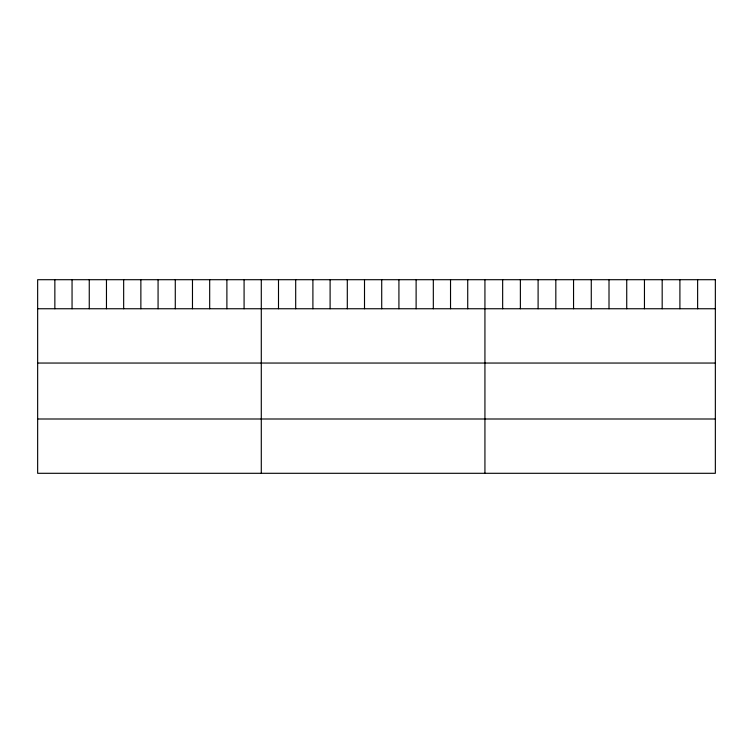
<?xml version="1.0" encoding="UTF-8"?>
<svg xmlns="http://www.w3.org/2000/svg" width="753" height="753" viewBox="0 0 753 753"><rect width="100%" height="100%" fill="white"/><g stroke="black" fill="none" stroke-linecap="round" stroke-linejoin="round"><path stroke-width="1.13" d="M37.65 308.749L715.35 308.749M37.65 363.05L715.35 363.05M37.65 418.997L715.35 418.997M697.626 279.702L697.626 308.749M679.903 279.702L679.903 308.749M662.179 279.702L662.179 308.749M644.455 279.702L644.455 308.749M626.731 279.702L626.731 308.749M609.008 279.702L609.008 308.749M591.274 279.702L591.274 308.749M573.551 279.702L573.551 308.749M555.827 279.702L555.827 308.749M538.103 279.702L538.103 308.749M520.379 279.702L520.379 308.749M502.656 279.702L502.656 308.749M484.932 279.702L484.932 473.298M467.726 279.702L467.726 308.749M450.529 279.702L450.529 308.749M433.323 279.702L433.323 308.749M416.117 279.702L416.117 308.749M398.921 279.702L398.921 308.749M381.715 279.702L381.715 308.749M364.508 279.702L364.508 308.749M347.302 279.702L347.302 308.749M330.106 279.702L330.106 308.749M312.9 279.702L312.9 308.749M295.694 279.702L295.694 308.749M278.497 279.702L278.497 308.749M261.291 279.702L261.291 473.298M244.085 279.702L244.085 308.749M226.888 279.702L226.888 308.749M209.682 279.702L209.682 308.749M192.476 279.702L192.476 308.749M175.28 279.702L175.28 308.749M158.074 279.702L158.074 308.749M140.867 279.702L140.867 308.749M123.661 279.702L123.661 308.749M106.465 279.702L106.465 308.749M89.259 279.702L89.259 308.749M72.053 279.702L72.053 308.749M54.856 279.702L54.856 308.749M715.35 279.702L37.65 279.702L37.65 473.298L715.35 473.298L715.35 279.702"/></g></svg>
